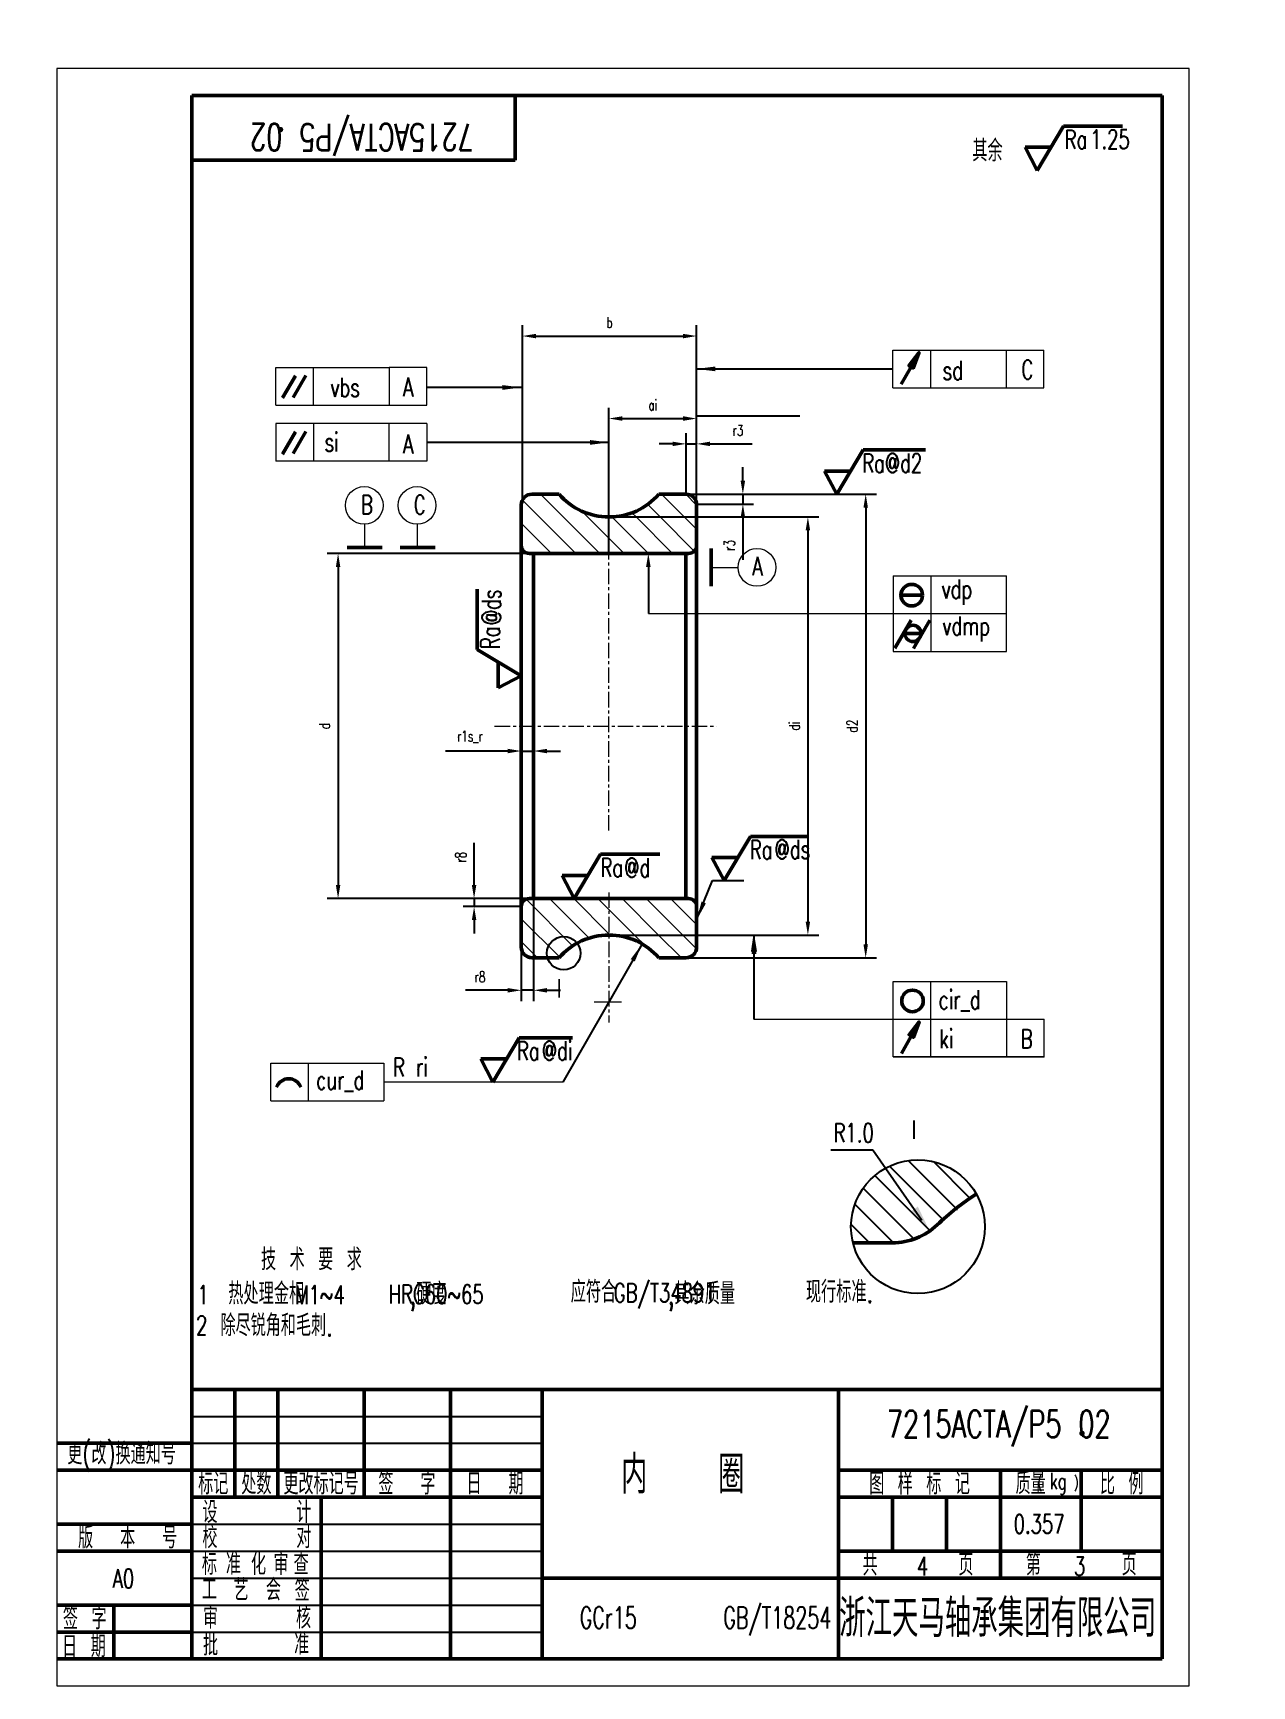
# Model space of a CAD drawing. Header units: millimetres. Extents: x 260 to 24115, y -110 to 18185.
# Drawn here: x 714 to 940.1, y -110.3 to 196.2 of the extents above; entities that cross this region are included whole.
import ezdxf

# ---------------------------------------------------------------- set-up
doc = ezdxf.new("R2010")
doc.units = ezdxf.units.MM
doc.header["$LTSCALE"] = 0.3
doc.linetypes.add('CENTER', pattern=[50.8, 31.75, -6.35, 6.35, -6.35])
for name, color, linetype, lineweight in [('1', 7, 'Continuous', 50), ('2', 7, 'Continuous', 20), ('3', 7, 'CENTER', 20), ('90', 7, 'Continuous', 20), ('中心线', 7, 'CENTER', 18), ('文字', 7, 'Continuous', 15), ('粗实线', 7, 'Continuous', 50), ('细实线', 7, 'Continuous', 20)]:
    doc.layers.add(name, color=color, linetype=linetype, lineweight=lineweight)
doc.layers.add('Bstart', color=7, linetype='Continuous')
doc.styles.add('HZ', font='txt.shx', dxfattribs={"width": 0.7, "bigfont": 'HZTXT.shx'})
doc.styles.add('HZ 小', font='txt.shx', dxfattribs={"width": 0.7, "bigfont": 'hztxt.shx'})
doc.styles.add('HZTXT', font='txt.shx', dxfattribs={"width": 0.7, "bigfont": 'hztxt.shx'})
doc.dimstyles.new('1.1水平线性1：1', dxfattribs={"dimtxt": 3.5, "dimasz": 3.5, "dimexe": 2, "dimexo": 0, "dimgap": 1, "dimtad": 1, "dimdec": 7, "dimdsep": 46, "dimtxsty": 'HZ 小', "dimcen": 0, "dimdle": 7, "dimclre": 256, "dimadec": 3, "dimazin": 2, "dimtfac": 0.514286, "dimtdec": 7, "dimtix": 1, "dimtmove": 0, "dimatfit": 3, "dimfxl": 1, "dimtolj": 1, "dimarcsym": 0})
doc.dimstyles.new('HC_GBDIM1', dxfattribs={"dimtxt": 2, "dimasz": 2.5, "dimexe": 2, "dimexo": 0, "dimgap": 1.5, "dimtad": 1, "dimdec": 1, "dimzin": 0, "dimdsep": 46, "dimtxsty": 'HZ', "dimcen": 2.5, "dimadec": 0, "dimazin": 0, "dimtfac": 0.714286, "dimtdec": 1, "dimtmove": 0, "dimatfit": 3, "dimfxl": 1, "dimtzin": 0, "dimlwd": -1, "dimlwe": -1, "dimarcsym": 0})

# ---------------------------------------------------------------- blocks, each defined once
blk = doc.blocks.new('*X12')
at = {"linetype": 'Continuous'}
blk.add_hatch(color=0, dxfattribs=at).paths.add_polyline_path([(-19525.86, 114.81), (-19525.42, 111.31), (-19526.3, 111.31)], flags=0)
at = {"color": 0, "linetype": 'Continuous'}
blk.add_line((-19525.86, 114.81), (-19525.86, 99.2), dxfattribs=at)
at = {"color": 0}
blk.add_line((-19525.86, 99.2), (-19525.86, 99.2), dxfattribs=at)
blk = doc.blocks.new('*X13')
at = {"linetype": 'Continuous'}
blk.add_hatch(color=0, dxfattribs=at).paths.add_polyline_path([(-19546.61, 113.15), (-19547.97, 109.9), (-19548.73, 110.33)], flags=0)
at = {"color": 0, "linetype": 'Continuous'}
blk.add_line((-19546.61, 113.15), (-19561.33, 87.53), dxfattribs=at)
at = {"color": 0}
blk.add_line((-19561.33, 87.53), (-19561.33, 87.53), dxfattribs=at)
blk = doc.blocks.new('*X14')
at = {"linetype": 'Continuous'}
blk.add_hatch(color=0, dxfattribs=at).paths.add_polyline_path([(-19569.02, 216.37), (-19572.52, 215.93), (-19572.52, 216.81)], flags=0)
at = {"color": 0, "linetype": 'Continuous'}
blk.add_line((-19569.02, 216.37), (-19586.54, 216.37), dxfattribs=at)
at = {"color": 0}
blk.add_line((-19586.54, 216.37), (-19586.54, 216.37), dxfattribs=at)
blk = doc.blocks.new('*X15')
at = {"linetype": 'Continuous'}
blk.add_hatch(color=0, dxfattribs=at).paths.add_polyline_path([(-19536.55, 219.81), (-19533.05, 220.25), (-19533.05, 219.38)], flags=0)
at = {"color": 0, "linetype": 'Continuous'}
blk.add_line((-19536.55, 219.81), (-19500.08, 219.81), dxfattribs=at)
at = {"color": 0}
blk.add_line((-19500.08, 219.81), (-19500.08, 219.81), dxfattribs=at)
blk = doc.blocks.new('*X16')
at = {"linetype": 'Continuous'}
blk.add_hatch(color=0, dxfattribs=at).paths.add_polyline_path([(-19552.76, 206.18), (-19556.26, 205.74), (-19556.26, 206.62)], flags=0)
at = {"color": 0, "linetype": 'Continuous'}
blk.add_line((-19552.76, 206.18), (-19586.54, 206.18), dxfattribs=at)
at = {"color": 0}
blk.add_line((-19586.54, 206.18), (-19586.54, 206.18), dxfattribs=at)
blk = doc.blocks.new('BLK', base_point=(1, 0))
for points in [[(0, 0), (1, 0), (0, 0.15), (0, -0.15), (1, 0)], [(0, 0.07), (0.5, 0), (0, -0.07)]]:
    blk.add_lwpolyline(points)
blk = doc.blocks.new('*X17')
at = {"linetype": 'Continuous'}
blk.add_hatch(color=0, dxfattribs=at).paths.add_polyline_path([(-19536.5, 117.6), (-19535.59, 121), (-19534.78, 120.68)], flags=0)
at = {"color": 0, "linetype": 'Continuous'}
blk.add_line((-19536.5, 117.6), (-19533.54, 124.9), dxfattribs=at)
at = {"color": 0}
blk.add_line((-19533.54, 124.9), (-19533.54, 124.9), dxfattribs=at)
blk = doc.blocks.new('*D33')
at = {"color": 0, "linetype": 'Continuous', "lineweight": -2, "transparency": 16777216}
for start, end in [(5.9765, 11.953), (350, 0), (338.047, 344.0235)]:
    blk.add_arc((542.5, -36.39), 33.57, start, end, dxfattribs=at)
at = {"color": 0, "transparency": 16777216}
for points in [[(575.3, -32.92), (576.47, -32.86), (576.07, -36.39)], [(575.34, -45.76), (574.2, -45.5), (575.56, -42.22)]]:
    blk.add_solid(points, dxfattribs=at)
at = {"layer": 'Defpoints', "color": 0, "transparency": 16777216}
for p in [(547.57, -36.39), (577.64, -36.39), (549.9, -37.69), (576.01, -38.34), (577.1, -42.49)]:
    blk.add_point(p, dxfattribs=at)
blk = doc.blocks.new('*D55')
at = {"layer": 'Bstart', "color": 0, "transparency": 16777216}
for p, q in [((804.78, 109.6), (804.78, 142.04)), ((837.09, 108.88), (837.09, 142.04)), ((807.28, 140.04), (834.59, 140.04))]:
    blk.add_line(p, q, dxfattribs=at)
for points in [[(807.28, 140.45), (807.28, 139.62), (804.78, 140.04)], [(834.59, 139.62), (834.59, 140.45), (837.09, 140.04)]]:
    blk.add_solid(points, dxfattribs=at)
at = {"layer": 'Defpoints', "color": 0, "transparency": 16777216}
for p in [(837.09, 140.04), (804.78, 109.6), (837.09, 108.88)]:
    blk.add_point(p, dxfattribs=at)
at = {"layer": 'Bstart', "color": 0, "transparency": 16777216, "insert": (820.93, 142.54), "char_height": 2, "attachment_point": 5, "style": 'HZ'}
blk.add_mtext('b', dxfattribs=at)
blk = doc.blocks.new('*D56')
at = {"layer": 'Bstart', "color": 0, "transparency": 16777216}
for p, q in [((820.83, 99.71), (820.83, 126.74)), ((837.09, 99.71), (837.09, 126.74)), ((823.33, 124.74), (834.59, 124.74))]:
    blk.add_line(p, q, dxfattribs=at)
for points in [[(823.33, 125.16), (823.33, 124.32), (820.83, 124.74)], [(834.59, 124.32), (834.59, 125.16), (837.09, 124.74)]]:
    blk.add_solid(points, dxfattribs=at)
at = {"layer": 'Defpoints', "color": 0, "transparency": 16777216}
for p in [(837.09, 124.74), (820.83, 99.71), (837.09, 99.71)]:
    blk.add_point(p, dxfattribs=at)
at = {"layer": 'Bstart', "color": 0, "transparency": 16777216, "insert": (828.96, 127.24), "char_height": 2, "attachment_point": 5, "style": 'HZ'}
blk.add_mtext('ai ', dxfattribs=at)
blk = doc.blocks.new('*D57')
at = {"layer": 'Bstart', "color": 0, "transparency": 16777216}
for p, q in [((832.64, 120.04), (830.14, 120.04)), ((835.14, 110.71), (835.14, 122.04)), ((835.14, 120.04), (837.09, 120.04)), ((837.09, 108.88), (837.09, 122.04)), ((839.59, 120.04), (847.42, 120.04))]:
    blk.add_line(p, q, dxfattribs=at)
for points in [[(832.64, 119.62), (832.64, 120.45), (835.14, 120.04)], [(839.59, 120.45), (839.59, 119.62), (837.09, 120.04)]]:
    blk.add_solid(points, dxfattribs=at)
at = {"layer": 'Defpoints', "color": 0, "transparency": 16777216}
for p in [(837.09, 120.04), (835.14, 110.71), (837.09, 108.88)]:
    blk.add_point(p, dxfattribs=at)
at = {"layer": 'Bstart', "color": 0, "transparency": 16777216, "insert": (844.76, 122.54), "char_height": 2, "attachment_point": 5, "style": 'HZ'}
blk.add_mtext('r3', dxfattribs=at)
blk = doc.blocks.new('*D58')
at = {"layer": 'Bstart', "color": 0, "transparency": 16777216}
for p, q in [((845.67, 113.21), (845.67, 115.71)), ((835.14, 110.71), (847.67, 110.71)), ((845.67, 110.71), (845.67, 108.88)), ((837.09, 108.88), (847.67, 108.88)), ((845.67, 106.38), (845.67, 98.55))]:
    blk.add_line(p, q, dxfattribs=at)
for points in [[(845.25, 113.21), (846.09, 113.21), (845.67, 110.71)], [(846.09, 106.38), (845.25, 106.38), (845.67, 108.88)]]:
    blk.add_solid(points, dxfattribs=at)
at = {"layer": 'Defpoints', "color": 0, "transparency": 16777216}
for p in [(835.14, 110.71), (837.09, 108.88), (845.67, 108.88)]:
    blk.add_point(p, dxfattribs=at)
at = {"layer": 'Bstart', "color": 0, "transparency": 16777216, "insert": (843.17, 101.22), "char_height": 2, "attachment_point": 5, "rotation": 90, "style": 'HZ'}
blk.add_mtext('r3', dxfattribs=at)
blk = doc.blocks.new('*D59')
at = {"layer": 'Bstart', "color": 0, "transparency": 16777216}
for p, q in [((820.83, 106.48), (859.73, 106.48)), ((857.73, 103.98), (857.73, 31.44)), ((821.06, 28.94), (859.73, 28.94))]:
    blk.add_line(p, q, dxfattribs=at)
for points in [[(858.14, 103.98), (857.31, 103.98), (857.73, 106.48)], [(857.31, 31.44), (858.14, 31.44), (857.73, 28.94)]]:
    blk.add_solid(points, dxfattribs=at)
at = {"layer": 'Defpoints', "color": 0, "transparency": 16777216}
for p in [(820.83, 106.48), (821.06, 28.94), (857.73, 28.94)]:
    blk.add_point(p, dxfattribs=at)
at = {"layer": 'Bstart', "color": 0, "transparency": 16777216, "insert": (855.23, 67.71), "char_height": 2, "attachment_point": 5, "rotation": 90, "style": 'HZ'}
blk.add_mtext('di', dxfattribs=at)
blk = doc.blocks.new('*D60')
at = {"layer": 'Bstart', "color": 0, "transparency": 16777216}
for p, q in [((806.85, 99.71), (768.59, 99.71)), ((770.59, 97.21), (770.59, 38.21)), ((806.85, 35.71), (768.59, 35.71))]:
    blk.add_line(p, q, dxfattribs=at)
for points in [[(771.01, 97.21), (770.18, 97.21), (770.59, 99.71)], [(770.18, 38.21), (771.01, 38.21), (770.59, 35.71)]]:
    blk.add_solid(points, dxfattribs=at)
at = {"layer": 'Defpoints', "color": 0, "transparency": 16777216}
for p in [(806.85, 99.71), (770.59, 35.71), (806.85, 35.71)]:
    blk.add_point(p, dxfattribs=at)
at = {"layer": 'Bstart', "color": 0, "transparency": 16777216, "insert": (768.09, 67.71), "char_height": 2, "attachment_point": 5, "rotation": 90, "style": 'HZ'}
blk.add_mtext('d', dxfattribs=at)
blk = doc.blocks.new('*D61')
at = {"layer": 'Bstart', "color": 0, "transparency": 16777216}
for p, q in [((835.14, 110.71), (870.45, 110.71)), ((868.45, 108.21), (868.45, 27.21)), ((835.09, 24.71), (870.45, 24.71))]:
    blk.add_line(p, q, dxfattribs=at)
for points in [[(868.87, 108.21), (868.04, 108.21), (868.45, 110.71)], [(868.04, 27.21), (868.87, 27.21), (868.45, 24.71)]]:
    blk.add_solid(points, dxfattribs=at)
at = {"layer": 'Defpoints', "color": 0, "transparency": 16777216}
for p in [(835.14, 110.71), (835.09, 24.71), (868.45, 24.71)]:
    blk.add_point(p, dxfattribs=at)
at = {"layer": 'Bstart', "color": 0, "transparency": 16777216, "insert": (865.95, 67.71), "char_height": 2, "attachment_point": 5, "rotation": 90, "style": 'HZ'}
blk.add_mtext('d2', dxfattribs=at)
blk = doc.blocks.new('*D62')
at = {"layer": 'Bstart', "color": 0, "transparency": 16777216}
for p, q in [((804.57, 26.71), (804.57, 65.07)), ((806.85, 35.71), (806.85, 65.07)), ((802.07, 63.07), (790.51, 63.07)), ((804.57, 63.07), (806.85, 63.07)), ((809.35, 63.07), (811.85, 63.07))]:
    blk.add_line(p, q, dxfattribs=at)
for points in [[(802.07, 62.65), (802.07, 63.48), (804.57, 63.07)], [(809.35, 63.48), (809.35, 62.65), (806.85, 63.07)]]:
    blk.add_solid(points, dxfattribs=at)
at = {"layer": 'Defpoints', "color": 0, "transparency": 16777216}
for p in [(806.85, 63.07), (806.85, 35.71), (804.57, 26.71)]:
    blk.add_point(p, dxfattribs=at)
at = {"layer": 'Bstart', "color": 0, "transparency": 16777216, "insert": (795.04, 65.73), "char_height": 2, "attachment_point": 5, "style": 'HZ'}
blk.add_mtext('r1s_r', dxfattribs=at)
blk = doc.blocks.new('*D63')
at = {"layer": 'Bstart', "color": 0, "transparency": 16777216}
for p, q in [((795.82, 38.21), (795.82, 46.04)), ((806.85, 35.71), (793.82, 35.71)), ((804.57, 34.21), (793.82, 34.21)), ((795.82, 35.71), (795.82, 34.21)), ((795.82, 31.71), (795.82, 29.21))]:
    blk.add_line(p, q, dxfattribs=at)
for points in [[(795.4, 38.21), (796.23, 38.21), (795.82, 35.71)], [(796.23, 31.71), (795.4, 31.71), (795.82, 34.21)]]:
    blk.add_solid(points, dxfattribs=at)
at = {"layer": 'Defpoints', "color": 0, "transparency": 16777216}
for p in [(795.82, 34.21), (804.57, 34.21), (806.85, 35.71)]:
    blk.add_point(p, dxfattribs=at)
at = {"layer": 'Bstart', "color": 0, "transparency": 16777216, "insert": (793.32, 43.38), "char_height": 2, "attachment_point": 5, "rotation": 90, "style": 'HZ'}
blk.add_mtext('r8', dxfattribs=at)
blk = doc.blocks.new('*D64')
at = {"layer": 'Bstart', "color": 0, "transparency": 16777216}
for p, q in [((804.57, 34.21), (804.57, 16.69)), ((806.85, 35.71), (806.85, 16.69)), ((802.07, 18.69), (794.24, 18.69)), ((806.85, 18.69), (804.57, 18.69)), ((809.35, 18.69), (811.85, 18.69))]:
    blk.add_line(p, q, dxfattribs=at)
for points in [[(802.07, 18.27), (802.07, 19.1), (804.57, 18.69)], [(809.35, 19.1), (809.35, 18.27), (806.85, 18.69)]]:
    blk.add_solid(points, dxfattribs=at)
at = {"layer": 'Defpoints', "color": 0, "transparency": 16777216}
for p in [(804.57, 34.21), (806.85, 35.71), (804.57, 18.69)]:
    blk.add_point(p, dxfattribs=at)
at = {"layer": 'Bstart', "color": 0, "transparency": 16777216, "insert": (796.91, 21.19), "char_height": 2, "attachment_point": 5, "style": 'HZ'}
blk.add_mtext('r8', dxfattribs=at)

msp = doc.modelspace()

# ---------------------------------------------------------------- hatches: boundary and pattern name
for color, points in [(0, [(827.71859493, 97.20959212), (828.1352616, 99.70959212), (828.55192827, 97.20959212)]), (1, [(878.12486964, -21.4256775), (876.76144448, -22.38424395), (880.31885639, -25.99523619)])]:
    msp.add_hatch(color=color).paths.add_polyline_path(points, flags=0)
h = msp.add_hatch()
h.set_pattern_fill('ANSI31', color=1, angle=90, style=0)
h.set_pattern_definition([(135, (20373.5927, -85.869), (-2.24506403, -2.24506403), [])])
edge = h.paths.add_edge_path(flags=0)
edge.add_arc((878.13281077, -25.16411352), 12.40780631, 180.0000026999, 193.9207651537)
edge.add_line((866.08942945, -28.14918032), (873.4208123, -28.14918032))
edge.add_arc((873.42081315, -16.14918242), 11.9999979, 269.9999959699, 313.7354590267)
edge.add_arc((915.58496501, -60.21681933), 48.98993837, 122.9266890721, 133.7354534158, ccw=False)
edge.add_arc((878.13281577, -25.16411208), 12.40781131, 29.2769862039, 180.000003695)

# ---------------------------------------------------------------- linework, layer by layer
at = {"color": 0}
for p, q in [((837.09013395, 125.24546604), (856.23438011, 125.24546604)), ((837.09013395, 113.51125564), (837.09013395, 119.2528064)), ((835.14383391, 110.70959212), (854.06378966, 110.70959212)), ((840.05592339, 39.0310921), (845.83420859, 39.0310921)), ((901.55563485, 6.29876491), (873.55563485, 6.33114796))]:
    msp.add_line(p, q, dxfattribs=at)
at = {"color": 1}
for p, q in [((861.96026488, -10.92985284), (869.75132435, -10.92985284)), ((869.75132435, -10.92985284), (878.88464103, -23.92070369))]:
    msp.add_line(p, q, dxfattribs=at)
for p, q in [((743.43736857, -60.34280218), (808.43732119, -60.34280218)), ((743.43736857, -65.34280218), (808.43732119, -65.34280218)), ((743.43736857, -80.34280218), (808.43732119, -80.34280218)), ((743.43736857, -85.34280218), (808.43732119, -85.34280218)), ((743.43736857, -90.34280218), (808.43732119, -90.34280218)), ((743.43736857, -95.34280218), (808.43732119, -95.34280218)), ((743.43736857, -100.34280218), (808.43732119, -100.34280218))]:
    msp.add_line(p, q)
msp.add_lwpolyline([(759.66392962, 178.33974352, 0.5, 0.5, 1), (760.16392962, 178.33974352, 0.5, 0.5, 1)], format="xyseb", close=True)
at = {"color": 0}
msp.add_lwpolyline([(828.1352616, 97.20959212), (828.1352616, 88.55012332)], dxfattribs=at)
msp.add_circle((812.43691047, 25.55898776), 3.10195288, dxfattribs=at)
at = {"color": 1}
msp.add_circle((878.13281598, -25.16411288), 12.40781151, dxfattribs=at)
at = {"layer": '1'}
for p, q in [((923.43736857, 184.65719782), (743.43736857, 184.65719782)), ((743.43736857, 184.65719782), (743.43736857, -105.34280218)), ((803.43736857, 172.65719782), (803.43736857, 184.65719782)), ((923.43736857, -105.34280218), (923.43736857, 184.65719782)), ((743.43736857, 172.65719782), (803.43736857, 172.65719782)), ((743.43736857, -55.34280218), (923.43736857, -55.34280218)), ((751.43736857, -55.34280218), (751.43736857, -75.34280218)), ((759.43736857, -55.34280218), (759.43736857, -75.34280218)), ((775.43736857, -55.34280218), (775.43736857, -75.34280218)), ((791.43736857, -55.34280218), (791.43736857, -75.34280218)), ((808.43736857, -55.34280218), (808.43736857, -105.34280218)), ((863.43736857, -55.34280218), (863.43736857, -105.34280218)), ((863.43736857, -70.34280218), (923.43736857, -70.34280218)), ((893.43736857, -70.34280218), (893.43736857, -90.34280218)), ((908.43736857, -70.34280218), (908.43736857, -85.34280218)), ((863.43736857, -75.34280218), (923.43736857, -75.34280218)), ((873.43736857, -75.34280218), (873.43736857, -85.34280218)), ((883.43736857, -75.34280218), (883.43736857, -85.34280218)), ((863.43736857, -85.34280218), (923.43736857, -85.34280218)), ((863.43736857, -90.34280218), (923.43736857, -90.34280218)), ((718.43736857, -105.34280218), (923.43736857, -105.34280218))]:
    msp.add_line(p, q, dxfattribs=at)
at = {"layer": '1', "color": 0}
for p, q in [((760.30392018, 128.55311644), (762.68237143, 132.67271483)), ((762.2707081, 128.65096856), (764.63048512, 132.73822224)), ((876.8573499, 134.31544428), (875.05199179, 131.09212812)), ((760.30392018, 118.15708903), (762.68237143, 122.27668743)), ((762.2707081, 118.25494115), (764.63048512, 122.34219484)), ((811.57205235, 110.70959212), (806.57204707, 110.70959212)), ((830.09013395, 110.70959212), (835.09012952, 110.70957738)), ((804.57204707, 108.70959204), (804.57205055, 26.70959204)), ((837.09012362, 108.70956705), (837.08970035, 26.7095818)), ((778.77907537, 100.84798987), (772.27907537, 100.84798987)), ((788.57673271, 100.84798987), (782.07673271, 100.84798987)), ((806.07204695, 99.70959212), (835.59013395, 99.70959212)), ((806.85082552, 35.70959212), (806.85082552, 99.70959212)), ((835.09784414, 35.70959212), (835.09784414, 99.70959212)), ((839.78391972, 93.63606558), (839.78391972, 100.63606558)), ((874.99380245, 91.97685987), (878.99380245, 91.97685987)), ((873.85074664, 82.12017631), (876.87357828, 87.35587429)), ((877.29967439, 82.10783476), (880.32963143, 87.35587429)), ((875.70658807, 84.88366525), (878.70658807, 84.88366525)), ((806.07204695, 35.70959212), (835.59013395, 35.70959212)), ((811.57205235, 24.70959212), (806.57205055, 24.70959212)), ((830.09013395, 24.70959212), (835.08970035, 24.70959212)), ((876.90078954, 10.20925077), (875.09543142, 6.9859346))]:
    msp.add_line(p, q, dxfattribs=at)
at = {"layer": '1', "color": 1}
msp.add_line((873.4208123, -28.14918032), (866.08942945, -28.14918032), dxfattribs=at)
at = {"layer": '1', "color": 0}
for centre, radius in [((876.99380245, 91.97685987), 2), ((877.20658807, 84.88366525), 1.5), ((877.12629616, 16.71735415), 2)]:
    msp.add_circle(centre, radius, dxfattribs=at)
for centre, radius, start, end in [((806.57204707, 108.70959212), 2, 90, 180.0000024148), ((820.83109045, 118.72649189), 12.24747191, 220.8874991066, 319.1125008934), ((835.09012362, 108.70957738), 2, 359.9997042441, 89.9998309965), ((806.07204695, 101.20959212), 1.5, 180, 270), ((835.59013395, 101.20959212), 1.5, 270.0000000001, 0), ((806.07204695, 34.20959212), 1.5, 89.9999999999, 180), ((835.59013395, 34.20959212), 1.5, 0, 90), ((820.83109045, 16.69269236), 12.24747191, 40.8874991065, 139.1125008934), ((806.57205055, 26.70959212), 2, 180.0000024148, 269.9999999814), ((835.08970035, 26.70959212), 2, 270, 359.9997042466), ((761.43231448, -0.09676099), 2.38529307, 20.177710491, 159.8222895089)]:
    msp.add_arc(centre, radius, start, end, dxfattribs=at)
at = {"layer": '1', "color": 1}
for centre, radius, start, end in [((915.58493342, -60.21677937), 48.98988766, 122.9266834611, 133.7354590267), ((873.4208123, -16.14918032), 12, 270, 313.7354590267)]:
    msp.add_arc(centre, radius, start, end, dxfattribs=at)
at = {"layer": '2'}
for p, q in [((928.43736857, 189.65719782), (718.43736857, 189.65719782)), ((718.43736857, 189.65719782), (718.43736857, -110.34280218)), ((928.43736857, -110.34280218), (928.43736857, 189.65719782)), ((743.43736857, -60.34280218), (808.43736857, -60.34280218)), ((743.43736857, -65.34280218), (808.43736857, -65.34280218)), ((718.43736857, -110.34280218), (928.43736857, -110.34280218))]:
    msp.add_line(p, q, dxfattribs=at)
at = {"layer": '2', "color": 0}
for p, q in [((873.51219521, 130.43734147), (873.51219521, 137.43734147)), ((873.51219521, 137.43734147), (901.51219521, 137.43734147)), ((880.51219521, 130.43734147), (880.51219521, 137.43734147)), ((894.51219521, 137.43734147), (894.51219521, 130.43734147)), ((901.51219521, 130.43734147), (901.51219521, 137.43734147)), ((759.05579713, 134.20505428), (766.05579713, 134.20505428)), ((759.05579713, 127.20505428), (759.05579713, 134.20505428)), ((766.05579713, 134.20505428), (780.05579713, 134.20505428)), ((766.05579713, 127.20505428), (766.05579713, 134.20505428)), ((787.05579713, 134.20505428), (780.05579713, 134.20505428)), ((780.05579713, 134.20505428), (780.05579713, 127.20505428)), ((787.05579713, 127.20505428), (787.05579713, 134.20505428)), ((839.86637641, 133.93734147), (873.51219521, 133.93734147)), ((804.57204695, 130.49870491), (787.05579713, 130.49870491)), ((873.51219521, 130.43734147), (901.51219521, 130.43734147)), ((759.05579713, 127.20505428), (766.05579713, 127.20505428)), ((766.05579713, 127.20505428), (780.05579713, 127.20505428)), ((780.05579713, 127.20505428), (787.05579713, 127.20505428)), ((787.05579713, 123.80833068), (759.05579713, 123.80833068)), ((759.05579713, 123.80833068), (759.05579713, 116.80902687)), ((766.05579713, 123.80833068), (766.05579713, 116.80902687)), ((780.05579713, 116.80902687), (780.05579713, 123.80833068)), ((787.05579713, 123.80833068), (787.05579713, 116.80902687)), ((787.05579713, 116.80902687), (759.05579713, 116.80902687)), ((819.15500548, 99.70959212), (808.15500548, 110.70959212)), ((837.09013395, 104.22510396), (830.60564578, 110.70959212)), ((837.09013395, 108.70065351), (835.08121005, 110.7095774)), ((814.66487742, 99.70959212), (804.70869301, 109.66577653)), ((820.83109045, 102.52363521), (815.79024098, 107.56448468)), ((830.34608987, 106.47901997), (828.01667756, 108.80843229)), ((837.09013395, 108.23930514), (837.09013395, 108.88459212)), ((775.52907537, 100.84798987), (775.52907537, 105.12749692)), ((785.32673271, 100.84798987), (785.35002154, 105.12817281)), ((810.17474936, 99.70959212), (804.57204695, 105.31229453)), ((814.66487742, 99.70959212), (808.14095027, 106.23351927)), ((821.36583375, 106.47901997), (821.35463846, 106.49021526)), ((828.1352616, 99.70959212), (821.36583375, 106.47901997)), ((825.85596181, 106.47901997), (825.09118106, 107.24380073)), ((832.62538966, 99.70959212), (825.85596181, 106.47901997)), ((836.66341007, 100.16169978), (830.34608987, 106.47901997)), ((823.64513354, 99.70959212), (820.83109045, 102.52363521)), ((805.61248916, 99.78172426), (804.64417909, 100.75003433)), ((839.78391972, 97.13606558), (844.78985876, 97.13606558)), ((873.55563485, 95.55012332), (894.55563485, 95.55012332)), ((873.55563485, 95.55012332), (873.55563485, 81.55012332)), ((880.55563485, 95.55012332), (880.55563485, 81.60614673)), ((894.55563485, 81.55012332), (894.55563485, 95.55012332)), ((828.1352616, 88.55012332), (894.55563485, 88.55012332)), ((873.55563485, 81.55012332), (894.55563485, 81.55012332)), ((814.09873158, 26.92381705), (805.44863893, 35.5739097)), ((817.14148392, 28.37119277), (809.80308457, 35.70959212)), ((820.83109045, 29.1717143), (814.29321263, 35.70959212)), ((820.83109045, 33.66184237), (818.78334069, 35.70959212)), ((830.0428966, 28.94016427), (823.27346875, 35.70959212)), ((837.09013395, 26.38305499), (827.76359681, 35.70959212)), ((837.09013395, 30.87318305), (832.25372487, 35.70959212)), ((811.68933598, 24.84308459), (804.57204695, 31.96037362)), ((825.55276854, 28.94016427), (820.83109045, 33.66184237)), ((807.59110726, 24.70959212), (804.57204695, 27.72865243)), ((821.06264048, 28.94016427), (820.83109045, 29.1717143)), ((821.06487191, 28.93793284), (821.06264048, 28.94016427)), ((827.58007588, 26.91285694), (825.55276854, 28.94016427)), ((834.27346875, 24.70959212), (830.0428966, 28.94016427)), ((847.7329449, 28.94016427), (847.7329449, 13.33114796)), ((873.55563485, 20.33114796), (894.55563485, 20.33114796)), ((873.55563485, 6.33114796), (873.55563485, 20.33114796)), ((880.55563485, 6.33114796), (880.55563485, 20.33114796)), ((894.55563485, 20.33114796), (894.55563485, 6.33114796)), ((847.7329449, 13.33114796), (901.55563485, 13.33114796)), ((901.55563485, 6.33114796), (901.55563485, 13.33114796)), ((873.55563485, 6.33114796), (901.55563485, 6.33114796)), ((873.55563485, 6.33114796), (901.55563485, 6.29876491)), ((873.55563485, 6.33114796), (901.55563485, 6.29876491)), ((873.55563485, 6.33114796), (901.55563485, 6.29876491)), ((873.55563485, 6.33114796), (901.55563485, 6.29876491)), ((873.55563485, 6.33114796), (901.55563485, 6.29876491)), ((873.55563485, 6.33114796), (901.55563485, 6.29876491)), ((873.55563485, 6.33114796), (901.55563485, 6.29876491)), ((873.55563485, 6.33114796), (901.55563485, 6.29876491)), ((873.55563485, 6.33114796), (901.55563485, 6.29876491)), ((873.55563485, 6.33114796), (901.55563485, 6.29876491)), ((758.08683, 5.15935981), (779.08683, 5.15935981)), ((758.08683, -1.84064019), (758.08683, 5.15935981)), ((765.08683, -1.84064019), (765.08683, 5.15935981)), ((779.08683, 5.15935981), (779.08683, -1.84064019)), ((812.25855787, 1.65935981), (779.08683, 1.65935981)), ((758.08683, -1.84064019), (779.08683, -1.84064019))]:
    msp.add_line(p, q, dxfattribs=at)
for centre in [(775.43918503, 108.6263424), (785.23684237, 108.6263424), (848.28985876, 97.13606558)]:
    msp.add_circle(centre, 3.5, dxfattribs=at)
at = {"layer": '2', "color": 0, "linetype": 'ByBlock'}
msp.add_point((837.07384379, 137.27676334), dxfattribs=at)
at = {"layer": '3', "color": 0}
msp.add_line((818.09522943, 16.57630812), (823.14618734, 16.57630812), dxfattribs=at)
at = {"layer": '中心线', "color": 0, "ltscale": 0.3}
for p, q in [((820.83109045, 48.30021396), (820.83109045, 122.70299361)), ((799.62489678, 67.70959212), (840.79389703, 67.70959212)), ((820.83109045, 36.85632466), (820.83109045, 12.71619064))]:
    msp.add_line(p, q, dxfattribs=at)
at = {"layer": '粗实线'}
for p, q in [((900.26327629, 170.74963717), (905.14880516, 178.95668996)), ((900.26327629, 170.74963717), (905.14880516, 178.95668996)), ((905.14880516, 178.95668996), (916.1140245, 178.95668996)), ((905.14880516, 178.95668996), (916.1140245, 178.95668996)), ((900.26327629, 170.74963717), (898.02512816, 175.04654896)), ((900.26327629, 170.74963717), (898.02512816, 175.04654896)), ((898.02577404, 175.04530896), (902.82042184, 175.04530896)), ((898.02577404, 175.04530896), (902.82042184, 175.04530896)), ((808.43732119, -90.34280218), (863.43736857, -90.34280218))]:
    msp.add_line(p, q, dxfattribs=at)
at = {"layer": '粗实线', "color": 0}
for p, q in [((863.07581681, 110.70959212), (867.96134568, 118.91664492)), ((867.96134568, 118.91664492), (879.52977344, 118.91664492)), ((863.07581681, 110.70959212), (860.83766868, 115.00650392)), ((860.83831456, 115.00526392), (865.63296237, 115.00526392)), ((796.36499785, 81.89158007), (796.36499785, 93.10653363)), ((804.57205064, 77.0060512), (796.36499785, 81.89158007)), ((804.57205064, 77.0060512), (800.27513885, 74.76790307)), ((800.27637885, 74.76854895), (800.27637885, 79.56319676)), ((842.18078086, 39.0310921), (847.06630973, 47.23814489)), ((847.06630973, 47.23814489), (857.68227054, 47.23814489)), ((814.36832111, 35.70959212), (819.25384998, 43.91664492)), ((819.25384998, 43.91664492), (830.24938474, 43.91664492)), ((842.18078086, 39.0310921), (839.94263273, 43.32800389)), ((839.94327861, 43.32676389), (844.73792641, 43.32676389)), ((814.36832111, 35.70959212), (812.13017298, 40.00650392)), ((812.13081886, 40.00526392), (816.92546666, 40.00526392)), ((799.32076544, 1.65935981), (804.20629431, 9.86641261)), ((804.20629431, 9.86641261), (814.09718264, 9.86641261)), ((799.32076544, 1.65935981), (797.08261731, 5.95627161)), ((797.08326319, 5.95503161), (801.877911, 5.95503161))]:
    msp.add_line(p, q, dxfattribs=at)
at = {"layer": '粗实线', "lineweight": 50}
for p, q in [((751.43736857, -75.34280218), (751.43736857, -55.34280218)), ((759.43736857, -75.34280218), (759.43736857, -55.34280218)), ((775.43736857, -75.34280218), (775.43736857, -55.34280218)), ((791.43736857, -75.34280218), (791.43736857, -55.34280218)), ((808.43732119, -105.34280218), (808.43732119, -55.34280218)), ((743.43736857, -65.34280218), (718.43736857, -65.34280218)), ((743.43736857, -70.34280218), (718.43736857, -70.34280218)), ((743.43736857, -70.34280218), (808.43732119, -70.34280218)), ((863.43736857, -70.34280218), (923.43736857, -70.34280218)), ((743.43736857, -75.34280218), (808.43732119, -75.34280218)), ((767.43732119, -105.34280218), (767.43732119, -75.34280218)), ((791.43736857, -105.34280218), (791.43736857, -75.34280218)), ((863.43736857, -75.34280218), (923.43736857, -75.34280218)), ((743.43736857, -80.34280218), (718.43736857, -80.34280218)), ((743.43736857, -85.34280218), (718.43736857, -85.34280218)), ((863.43736857, -85.34280218), (923.43736857, -85.34280218)), ((863.43736857, -90.34280218), (923.43736857, -90.34280218)), ((743.43736857, -95.34280218), (718.43736857, -95.34280218)), ((729.02287186, -95.34280218), (729.02287186, -105.34280218)), ((743.43736857, -100.34280218), (718.43736857, -100.34280218)), ((743.43736857, -105.34280218), (718.43736857, -105.34280218)), ((743.43736857, -105.34280218), (718.43736857, -105.34280218))]:
    msp.add_line(p, q, dxfattribs=at)
at = {"layer": '细实线'}
msp.add_lwpolyline([(908.31918516, -63.48872267, 0.5, 0.5, 1), (908.81918516, -63.48872267, 0.5, 0.5, 1)], format="xyseb", close=True, dxfattribs=at)

# ---------------------------------------------------------------- block references
at = {"color": 0}
for name in ['*X15', '*X14', '*X16', '*X17', '*X12', '*X13']:
    msp.add_blockref(name, (20373.59270849, -85.86892561), dxfattribs=at)
at = {"layer": '1', "color": 0, "xscale": 3.000000000000026, "yscale": 3.000000000000026, "zscale": 3.000000000000026, "rotation": 60.7470999029728}
for p in [(878.32334611, 136.93285811), (878.36678575, 12.82666459)]:
    msp.add_blockref('BLK', p, dxfattribs=at)
at = {"layer": '2', "color": 0, "xscale": 3, "yscale": 3, "zscale": 3, "rotation": 90}
msp.add_blockref('BLK', (847.7329449, 28.94016427), dxfattribs=at)

# ---------------------------------------------------------------- texts
at = {"color": 0, "style": 'HZ', "width": 0.7}
for s, p in [('M1~4', (762.60116722, -39.53930526)), ('HRC60~65', (779.95584551, -39.43049026)), ('GB/T34891', (821.71361454, -39.16669517))]:
    msp.add_text(s, height=3.5, dxfattribs=at).set_placement(p)
for s, insert, char_height, width, attachment_point, style in [('Ra', (905.33734572, 174.75108574), 3.5, 5.8625, 7, 'HZ'), ('Ra', (905.33734572, 174.75108574), 3.5, 5.8625, 7, 'HZ'), ('1.25', (910.07991415, 174.79020846), 3.5, 2.345, 7, 'HZ'), ('1', (744.47295139, -39.5408126), 3.5, 2.45, 7, 'HZTXT'), ('{\\W0.666667;(     )}', (904.10313926, -72.88634078), 2, 12.000006, 5, 'HZ'), ('A0', (728.77922564, -92.16678338), 3.5, 5.27625, 7, 'HZ')]:
    msp.add_mtext(s, dxfattribs=dict(insert=insert, char_height=char_height, width=width, attachment_point=attachment_point, style=style))
at = {"color": 0, "char_height": 3.5}
for s, insert, width, attachment_point, style in [('{\\W0.7;Ra}', (867.79765206, 114.7110407), 6.125, 7, 'HZ 小'), ('Ra', (846.9505612, 43.03254067), 5.8625, 7, 'HZ'), ('Ra', (819.24622069, 39.7110407), 5.8625, 7, 'HZ'), ('{\\fSimSun|b0|i0|c118|p0;Ⅰ}', (809.93832096, 20.81220017), 5.1908579704, 1, 'HZ'), ('Ra', (803.76352063, 5.70033928), 5.8625, 7, 'HZ'), ('R', (780.75561342, 2.68744824), 2.345, 7, 'HZ')]:
    msp.add_mtext(s, dxfattribs=dict(at, insert=insert, width=width, attachment_point=attachment_point, style=style))
at = {"color": 0, "char_height": 3.5, "rotation": 90, "style": 'HZ'}
for s, insert, width, attachment_point in [('@ds', (800.78174851, 89.73144105), 9.96625, 8), ('Ra', (800.57060207, 81.98520379), 5.8625, 7)]:
    msp.add_mtext(s, dxfattribs=dict(at, insert=insert, width=width, attachment_point=attachment_point))
at = {"color": 1, "char_height": 3.5, "style": 'HZ'}
for s, insert, width, attachment_point in [('R1.0', (862.48693949, -9.50069488), 8.79375, 7), ('{\\fSimSun|b0|i0|c118|p0;Ⅰ}', (875.73644682, -5.42187772), 5.1908579704, 1)]:
    msp.add_mtext(s, dxfattribs=dict(at, insert=insert, width=width, attachment_point=attachment_point))
at = {"layer": '2', "color": 0, "style": 'HZ', "width": 0.7}
msp.add_text('  热处理金相       ,硬度               ,其余质量      ', height=4.025, dxfattribs=at).set_placement((745.20017903, -39.5768802))
at = {"layer": '2', "insert": (775.025555, 181.09782059), "char_height": 5, "attachment_point": 8, "rotation": 180, "style": 'HZ'}
msp.add_mtext('7215ACTA/P5 02', dxfattribs=at)
at = {"layer": '2', "style": 'HZ'}
for s, insert, char_height, width, attachment_point in [('其余', (888.23043893, 172.42017504), 4.025, 7.75315625, 7), ('其余', (888.23043893, 172.42017504), 4.025, 7.75315625, 7), ('内   圈', (823.06012726, -74.65897936), 7, 33.18175, 7), ('{\\Ftxt.shx,hztxt.shx|c134;浙江天马轴承集团有限公司}', (892.92839013, -101.27428187), 7, 71.60125, 8)]:
    msp.add_mtext(s, dxfattribs=dict(at, insert=insert, char_height=char_height, width=width, attachment_point=attachment_point))
at = {"layer": '2', "color": 0, "style": 'HZ'}
for s, insert, char_height, width, attachment_point in [('C', (897.32947123, 132.06880306), 3.5, 2.345, 7), ('A', (782.64368024, 128.82712862), 3.5, 2.345, 7), ('A', (782.64146268, 118.27964014), 3.5, 2.345, 7), ('B', (774.82871417, 106.99960677), 3.5, 2.345, 7), ('C', (784.62637151, 106.99960677), 3.5, 2.345, 7), ('A', (847.44055069, 95.60549896), 3.5, 2.345, 7), ('B', (897.18633577, 7.93197177), 3.5, 2.345, 7), ('应符合              现行标准.', (813.74066517, -35.23481679), 4.025, 62.2942254815, 1)]:
    msp.add_mtext(s, dxfattribs=dict(at, insert=insert, char_height=char_height, width=width, attachment_point=attachment_point))
at = {"layer": '90', "color": 0, "style": 'HZ', "width": 0.65}
msp.add_text('GCr15      GB/T18254', height=4, dxfattribs=at).set_placement((815.40341939, -99.66863664))
at = {"layer": '90', "color": 2, "insert": (895.8924536, -82.03912962), "char_height": 3.5, "width": 12.31125, "attachment_point": 7, "style": 'HZ'}
msp.add_mtext('0.357', dxfattribs=at)
at = {"layer": 'Bstart', "color": 0, "char_height": 3.5}
for s, insert, width, attachment_point, style in [('sd', (882.70883165, 131.94077259), 11.13875, 7, 'HZ'), ('vbs', (769.17142364, 128.77787678), 12.31125, 7, 'HZ'), ('si', (768.05639112, 118.61665568), 12.31125, 7, 'HZ'), ('@d2', (875.47168229, 114.72648531), 10.4125, 8, 'HZ 小'), ('vdp', (882.5164363, 90.21098895), 12.31125, 7, 'HZ'), ('vdmp', (882.67660909, 83.37160277), 12.31125, 7, 'HZ'), ('@ds', (854.83614934, 43.08855774), 9.96625, 8, 'HZ'), ('@d', (823.65241288, 39.6938991), 9.96625, 7, 'HZ'), ('cir_d', (881.978945, 14.87390316), 14.65625, 7, 'HZ'), ('@di', (811.2061524, 5.74316369), 5.27625, 8, 'HZ'), ('ki', (882.07009591, 7.93238988), 12.31125, 7, 'HZ'), (' ri', (782.84367454, 2.68552642), 10.5525, 7, 'HZ'), ('cur_d', (766.51683639, -0.04019008), 12.31125, 7, 'HZ')]:
    msp.add_mtext(s, dxfattribs=dict(at, insert=insert, width=width, attachment_point=attachment_point, style=style))
at = {"layer": '文字', "color": 2, "insert": (756.29882967, -33.23615981), "char_height": 4, "width": 27.604, "attachment_point": 7, "style": 'HZ'}
msp.add_mtext('技 术 要 求', dxfattribs=at)
at = {"layer": '文字', "color": 1, "insert": (744.2388593, -45.1916056), "char_height": 3.5, "width": 2.45, "attachment_point": 7, "style": 'HZ'}
msp.add_mtext('2', dxfattribs=at)
at = {"layer": '文字'}
for s, insert, char_height, width, attachment_point, style in [('{\\W0.7;除尽锐角和毛刺.}', (748.77640129, -45.50451833), 4, 28.91, 7, 'HZTXT'), ('7215ACTA/P5 02', (893.13534401, -65.94181299), 5, 51.925, 8, 'HZ'), ('{\\W0.7;更(改)换通知号}', (730.43141503, -67.92070947), 4, 30.52, 5, 'HZ'), ('{\\W0.7;标记}', (747.43736857, -72.84280218), 4, 8.155, 5, 'HZ'), ('{\\W0.7;处数}', (755.43736857, -72.84280218), 4, 8.015, 5, 'HZ'), ('{\\W0.7;更改标记号}', (767.43309617, -72.84280218), 4, 20.65, 5, 'HZ'), ('{\\W0.7;签  字}', (783.36204254, -72.84280218), 4, 16.135, 5, 'HZ'), ('{\\W0.7;日  期}', (799.70295768, -72.84280218), 4, 15.4, 5, 'HZ'), ('{\\W0.7;图 样 标 记}', (878.43736857, -72.84280218), 4, 28.665, 5, 'HZ'), ('{\\W0.7;质量    }', (899.04968619, -72.77790515), 4, 7.98, 5, 'HZ'), ('{\\W0.7;比 例}', (915.93732119, -72.84280218), 4, 11.725, 5, 'HZ'), ('{\\W0.666667;kg}', (904.17288148, -72.84280218), 3, 5.0000025, 5, 'HZ'), ('{\\W0.7;版  本  号 }', (731.56316877, -82.84280218), 4, 29.435, 5, 'HZ'), ('{\\W0.7;共      页}', (878.15106339, -87.86198627), 4, 32.935, 5, 'HZ'), ('{\\W0.7;第      页}', (908.43736857, -87.84280218), 4, 32.9, 5, 'HZ'), ('4', (877.96096442, -89.8748669), 3.5, 2.345, 7, 'HZ'), ('3', (907.09286277, -89.8748669), 3.5, 2.345, 7, 'HZ'), ('{\\W0.7;签 字}', (723.59881527, -97.84280218), 4, 11.935, 5, 'HZ'), ('{\\W0.7;日 期}', (723.45304788, -103.03109941), 4, 11.2, 5, 'HZ')]:
    msp.add_mtext(s, dxfattribs=dict(at, insert=insert, char_height=char_height, width=width, attachment_point=attachment_point, style=style))
at = {"layer": '文字', "color": 0, "char_height": 4, "attachment_point": 5, "style": 'HZ'}
for s, insert, width in [('{\\W0.7;设}', (746.83343207, -78.1168038), 3.745), ('{\\W0.7; 计}', (762.99751419, -78.1168038), 8.26), ('{\\W0.7;校}', (746.83343207, -82.79635162), 3.92), ('{\\W0.7; 对}', (762.99751419, -82.79635162), 8.4), ('{\\W0.7;标}', (746.73351758, -87.75476586), 4.095), ('{\\W0.7;准}', (751.17723632, -87.70023675), 3.64), ('{\\W0.7;化}', (755.83591873, -87.75476586), 3.64), ('{\\W0.7;审}', (760.00960049, -87.75476586), 3.36), ('{\\W0.7;查}', (763.73689614, -87.75476586), 3.745), ('{\\W0.7;工}', (746.71519329, -92.45302773), 3.5), ('{\\W0.7;艺}', (752.58162778, -92.5292182), 3.29), ('{\\W0.7;会}', (758.59854926, -92.50540868), 3.99), ('{\\W0.7;签}', (763.93927384, -92.60540868), 3.78), ('{\\W0.7;审}', (746.9201859, -97.70350318), 3.36), ('{\\W0.7; 核}', (762.93444273, -97.70350318), 8.295), ('{\\W0.7;批}', (746.93527546, -102.73239993), 3.57), ('{\\W0.7;准}', (763.82884362, -102.55296969), 3.64)]:
    msp.add_mtext(s, dxfattribs=dict(at, insert=insert, width=width))

# ---------------------------------------------------------------- dimensions: what is measured, and where the dimension line sits
at = {"color": 0}
dim = msp.add_angular_dim_2l(base=(576.00888246, -38.33859331), line1=((549.9004632, -37.69224557), (577.10376278, -42.48892125)), line2=((547.56599518, -36.38671546), (577.63763661, -36.38671546)), text=' ', dimstyle='1.1水平线性1：1', override={"dimtxsty": 'HZ 小'}, dxfattribs=at)
dim.commit()
dim.dimension.update_dxf_attribs({"geometry": '*D33', "text_midpoint": (24115.17002956, 18185.49737337)})
at = {"layer": 'Bstart', "color": 0}
for base, p1, p2, text, picture, middle in [((837.09013395, 140.03796115), (804.77896204, 109.5955075), (837.09013395, 108.88459212), 'b', '*D55', (820.93454799, 142.53796115)), ((837.09007716, 124.74056943), (820.83109045, 99.70959212), (837.09007716, 99.70959212), 'ai ', '*D56', (828.96058381, 127.24056943)), ((837.09013395, 120.03571542), (835.14383391, 110.70959212), (837.09013395, 108.88459212), 'r3', '*D57', (844.75680061, 122.53571542)), ((804.57205055, 18.68683799), (806.85082552, 35.70959212), (804.57205055, 34.20959212), 'r8', '*D64', (796.90538389, 21.18683799))]:
    dim = msp.add_linear_dim(base=base, p1=p1, p2=p2, text=text, dimstyle='HC_GBDIM1', override={"dimtxsty": 'HZ'}, dxfattribs=at)
    dim.commit()
    dim.dimension.update_dxf_attribs({"geometry": picture, "text_midpoint": middle})
for base, p1, p2, text, picture, middle in [((845.66976614, 108.88459212), (835.14383391, 110.70959212), (837.09013395, 108.88459212), 'r3', '*D58', (843.16976614, 101.21792546)), ((868.45337453, 24.70959212), (835.14383391, 110.70959212), (835.08970035, 24.70959212), 'd2', '*D61', (865.95337453, 67.70959212)), ((857.7263074, 28.93793284), (820.83109045, 106.47901997), (821.06487191, 28.93793284), 'di', '*D59', (855.2263074, 67.70847641)), ((770.59241121, 35.70959212), (806.85082552, 99.70959212), (806.85082552, 35.70959212), 'd', '*D60', (768.09241121, 67.70959212))]:
    dim = msp.add_linear_dim(base=base, p1=p1, p2=p2, angle=90, text=text, dimstyle='HC_GBDIM1', override={"dimtxsty": 'HZ'}, dxfattribs=at)
    dim.commit()
    dim.dimension.update_dxf_attribs({"geometry": picture, "text_midpoint": middle})
dim = msp.add_linear_dim(base=(806.85082552, 63.06591971), p1=(804.57205055, 26.70959204), p2=(806.85082552, 35.70959212), text='r1s_r', dimstyle='HC_GBDIM1', override={"dimtxsty": 'HZ'}, dxfattribs=at)
dim.commit()
dim.dimension.update_dxf_attribs({"geometry": '*D62', "text_midpoint": (795.03871722, 63.06591971), "dimtype": 160})
dim = msp.add_linear_dim(base=(795.81748596, 34.20959212), p1=(806.85082552, 35.70959212), p2=(804.57204695, 34.20959212), angle=90, text='r8', dimstyle='HC_GBDIM1', override={"dimtxsty": 'HZ'}, dxfattribs=at)
dim.commit()
dim.dimension.update_dxf_attribs({"geometry": '*D63', "text_midpoint": (795.81748596, 43.37625879), "dimtype": 160})

doc.saveas('drawing.dxf')
